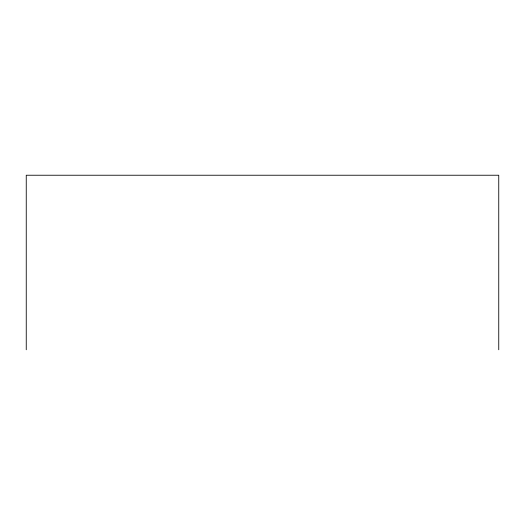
<?xml version="1.0" encoding="UTF-8"?>
<svg xmlns="http://www.w3.org/2000/svg" width="525" height="525" viewBox="0 0 525 525"><rect width="100%" height="100%" fill="white"/><g stroke="black" fill="none" stroke-linecap="round" stroke-linejoin="round"><path stroke-width="0.79" d="M498.75 349.768L498.75 175.232L26.25 175.232L26.25 349.768"/></g></svg>
